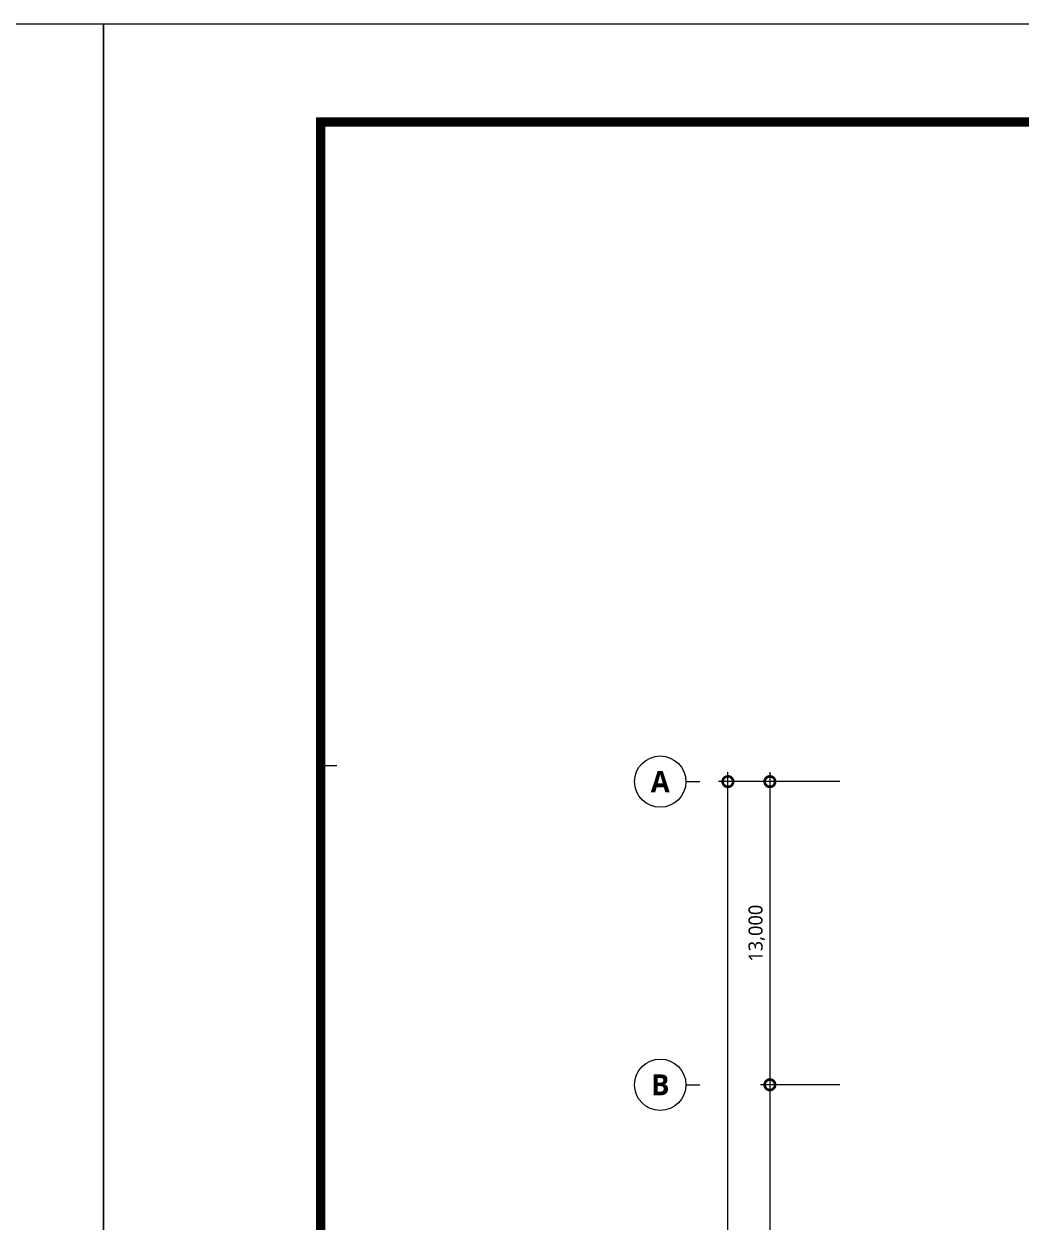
# Model space of a CAD drawing. Header units: millimetres. Extents: x -168200 to 504600, y -244718 to -125918.
# Drawn here: x 164786 to 207527, y -177295 to -125918 of the extents above; entities that cross this region are included whole.
import ezdxf
from ezdxf.enums import TextEntityAlignment as Align

# ---------------------------------------------------------------- set-up
doc = ezdxf.new("R2010")
doc.units = ezdxf.units.MM
doc.layers.get('Defpoints').update_dxf_attribs({"color": 167})
for name, color, linetype in [('arch', 8, 'Continuous'), ('SYM-BUB', 3, 'Continuous'), ('XR-FORM-EE$0$XR-SHEET-SHT', 5, 'Continuous')]:
    doc.layers.add(name, color=color, linetype=linetype)
doc.layers.add('XR-FORM-EE$0$XR-SHEET-TEMP', color=171, linetype='Continuous', plot=False)
doc.styles.add('$0$스타일1', font='malgun.ttf')
doc.styles.add('스타일2', font='malgunbd.ttf')
doc.dimstyles.new('CJA', dxfattribs={"dimscale": 300, "dimtxt": 2.7, "dimasz": 1, "dimexe": 2, "dimexo": 3, "dimgap": 1, "dimtad": 1, "dimdec": 0, "dimzin": 1, "dimdsep": 46, "dimlunit": 6, "dimtxsty": '$0$스타일1', "dimblk": 'CJDOT', "dimcen": 0.09, "dimdle": 1, "dimclrd": 256, "dimclre": 256, "dimclrt": 3, "dimadec": 0, "dimazin": 0, "dimtfac": 1, "dimtdec": 0, "dimtix": 1, "dimtmove": 2, "dimatfit": 3, "dimldrblk": 'CJDOT', "dimfxl": 1, "dimtolj": 1, "dimtzin": 1, "dimarcsym": 0})

# ---------------------------------------------------------------- blocks, each defined once
blk = doc.blocks.new('XR-FORM-EE', base_point=(461, 408))
at = {"layer": 'XR-FORM-EE$0$XR-SHEET-SHT', "color": 5}
blk.add_lwpolyline([(0, 118800), (168200, 118800), (168200, 0), (0, 0)], close=True, dxfattribs=at)
at = {"layer": 'XR-FORM-EE$0$XR-SHEET-SHT', "color": 5, "const_width": 400}
blk.add_lwpolyline([(9300, 114600), (163900, 114600), (163900, 4200), (9300, 4200)], close=True, dxfattribs=at)
at = {"layer": 'XR-FORM-EE$0$XR-SHEET-TEMP'}
blk.add_line((9300, 87000), (10000, 87000), dxfattribs=at)
blk = doc.blocks.new('_DotSmall')
at = {"color": 0, "linetype": 'ByBlock', "const_width": 0.5}
blk.add_lwpolyline([(-0.0625, 0, 1), (0.0625, 0, 1)], format="xyb", close=True, dxfattribs=at)
blk = doc.blocks.new('*D450')
at = {"layer": 'arch', "color": 7, "lineweight": -2, "transparency": 16777216}
for p, q in [((194961, -201809), (194961, -158009)), ((199761, -158409), (194561, -158409)), ((199761, -201409), (194561, -201409))]:
    blk.add_line(p, q, dxfattribs=at)
at = {"layer": 'Defpoints', "color": 0, "transparency": 16777216}
for p in [(194961, -158409), (200361, -158409), (200361, -201409)]:
    blk.add_point(p, dxfattribs=at)
at = {"layer": 'arch', "color": 7, "lineweight": -2, "transparency": 16777216, "xscale": 900, "yscale": 900, "zscale": 900}
for p, rotation in [((194961, -158409), 90), ((194961, -201409), 270)]:
    blk.add_blockref('_DotSmall', p, dxfattribs=dict(at, rotation=rotation))
at = {"layer": 'arch', "color": 3, "transparency": 16777216, "insert": (194401, -179909), "char_height": 600, "attachment_point": 5, "rotation": 90, "style": '$0$스타일1'}
blk.add_mtext('\\A1;43,000', dxfattribs=at)
blk = doc.blocks.new('CJDOT')
blk.add_line((-2, 0), (2, 0))
at = {"const_width": 0.5}
blk.add_lwpolyline([(-0.25, 0, 1), (0.25, 0, 1)], format="xyb", close=True, dxfattribs=at)
blk = doc.blocks.new('*D451')
at = {"layer": 'arch', "color": 7, "lineweight": -2, "transparency": 16777216}
for p, q in [((196761, -158009), (196761, -171809)), ((199761, -158409), (196361, -158409)), ((199761, -171409), (196361, -171409))]:
    blk.add_line(p, q, dxfattribs=at)
at = {"layer": 'Defpoints', "color": 0, "transparency": 16777216}
for p in [(200361, -158409), (196761, -171409), (200361, -171409)]:
    blk.add_point(p, dxfattribs=at)
at = {"layer": 'arch', "color": 7, "lineweight": -2, "transparency": 16777216, "xscale": 900, "yscale": 900, "zscale": 900}
for p, rotation in [((196761, -158409), 90), ((196761, -171409), 270)]:
    blk.add_blockref('_DotSmall', p, dxfattribs=dict(at, rotation=rotation))
at = {"layer": 'arch', "color": 3, "transparency": 16777216, "insert": (196199, -164909), "char_height": 600, "attachment_point": 5, "rotation": 90, "style": '$0$스타일1'}
blk.add_mtext('\\A1;13,000', dxfattribs=at)
blk = doc.blocks.new('*D452')
at = {"layer": 'arch', "color": 7, "lineweight": -2, "transparency": 16777216}
for p, q in [((196761, -171009), (196761, -188809)), ((199761, -171409), (196361, -171409)), ((199761, -188409), (196361, -188409))]:
    blk.add_line(p, q, dxfattribs=at)
at = {"layer": 'Defpoints', "color": 0, "transparency": 16777216}
for p in [(200361, -171409), (196761, -188409), (200361, -188409)]:
    blk.add_point(p, dxfattribs=at)
at = {"layer": 'arch', "color": 7, "lineweight": -2, "transparency": 16777216, "xscale": 900, "yscale": 900, "zscale": 900}
for p, rotation in [((196761, -171409), 90), ((196761, -188409), 270)]:
    blk.add_blockref('_DotSmall', p, dxfattribs=dict(at, rotation=rotation))
at = {"layer": 'arch', "color": 3, "transparency": 16777216, "insert": (196199, -179909), "char_height": 600, "attachment_point": 5, "rotation": 90, "style": '$0$스타일1'}
blk.add_mtext('\\A1;17,000', dxfattribs=at)
blk = doc.blocks.new('NEW_BUB')
at = {"layer": 'SYM-BUB', "color": 6}
blk.add_line((0, 3), (0, 0), dxfattribs=at)
blk.add_circle((0, 8.5), 5.5, dxfattribs=at)
at = {"layer": 'SYM-BUB', "color": 3, "style": '스타일2'}
blk.add_attdef('X', text='', height=4.5, dxfattribs=at).set_placement((0, 8.5), align=Align.MIDDLE)

msp = doc.modelspace()

# ---------------------------------------------------------------- block references
at = {"layer": 'arch'}
for p in [(461, -244309.3), (168661, -244309.3)]:
    msp.add_blockref('XR-FORM-EE', p, dxfattribs=at)
ref = msp.add_blockref('NEW_BUB', (193761, -158409.3), dxfattribs=dict(at, xscale=200.0000000000001, yscale=200.0000000000001, zscale=200.0000000000001, rotation=90))
ref.add_attrib('X', 'A', dxfattribs={"layer": 'SYM-BUB', "color": 3, "height": 900, "style": '스타일2'}).set_placement((192061, -158409.3), align=Align.MIDDLE)
ref = msp.add_blockref('NEW_BUB', (193761, -171409.3), dxfattribs=dict(at, xscale=200.0000000000001, yscale=200.0000000000001, zscale=200.0000000000001, rotation=90))
ref.add_attrib('X', 'B', dxfattribs={"layer": 'SYM-BUB', "color": 3, "height": 900, "style": '스타일2'}).set_placement((192061, -171409.3), align=Align.MIDDLE)

# ---------------------------------------------------------------- dimensions: what is measured, and where the dimension line sits
for base, p1, p2, angle, picture, middle in [((194961, -158409.3), (200361, -201409.3), (200361, -158409.3), 270, '*D450', (194400.7, -179909.3)), ((196761, -171409.3), (200361, -158409.3), (200361, -171409.3), 90, '*D451', (196199.1, -164909.3)), ((196761, -188409.3), (200361, -171409.3), (200361, -188409.3), 270, '*D452', (196199.1, -179909.3))]:
    dim = msp.add_linear_dim(base=base, p1=p1, p2=p2, angle=angle, dimstyle='CJA', override={"dimscale": 200, "dimtxt": 3, "dimasz": 4.5, "dimblk1": 'DotSmall', "dimblk2": 'DotSmall', "dimsah": 1, "dimdle": 2, "dimclrd": 7, "dimclre": 7}, dxfattribs=at)
    dim.commit()
    dim.dimension.update_dxf_attribs({"geometry": picture, "text_midpoint": middle})

doc.saveas('drawing.dxf')
